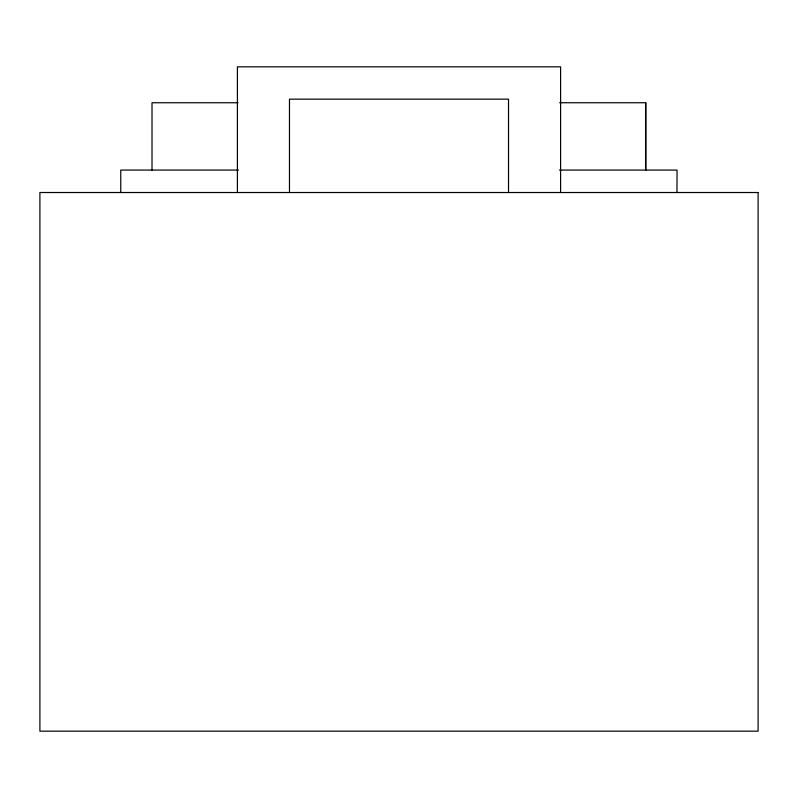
<?xml version="1.0" encoding="UTF-8"?>
<svg xmlns="http://www.w3.org/2000/svg" width="798" height="798" viewBox="0 0 798 798"><rect width="100%" height="100%" fill="white"/><g stroke="black" fill="none" stroke-linecap="round" stroke-linejoin="round"><path stroke-width="1.2" d="M238.033 102.743L152.009 102.743L152.009 170.074M559.607 102.743L645.881 102.743L645.861 170.074M238.492 170.074L120.767 170.074L120.777 192.518M559.438 170.074L677.063 170.074L676.953 192.518M645.592 102.743L645.592 170.074M560.595 192.518L560.595 66.833L237.405 66.833L237.405 192.518M508.526 192.518L508.526 99.152L289.474 99.152L289.474 192.518M758.1 192.518L39.9 192.518L39.9 731.168L758.1 731.168L758.1 192.518"/></g></svg>
